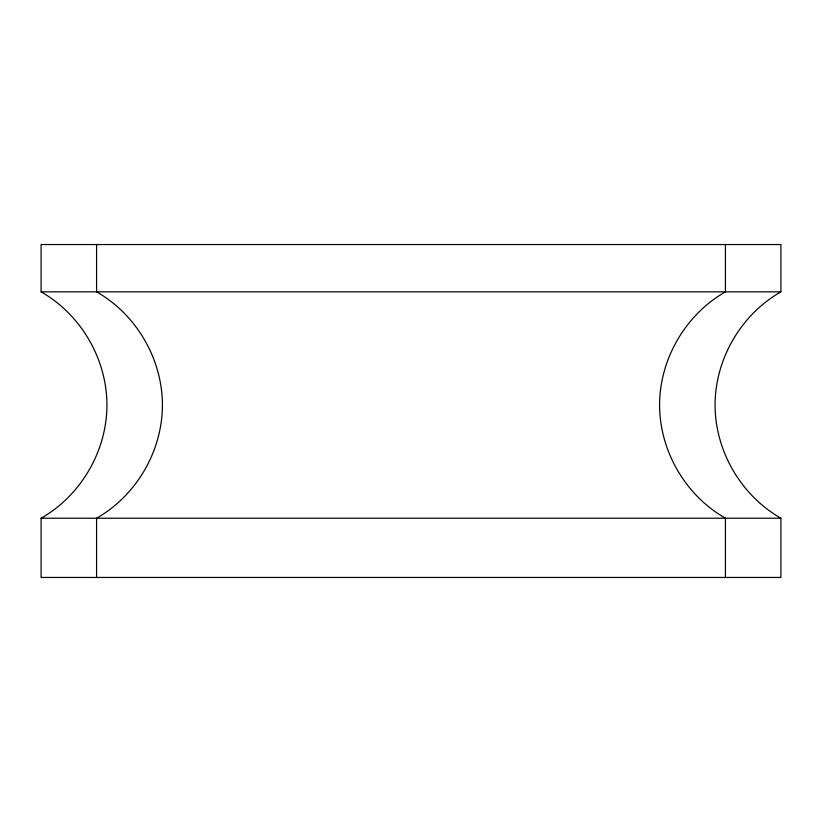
<?xml version="1.0" encoding="UTF-8"?>
<svg xmlns="http://www.w3.org/2000/svg" width="822" height="822" viewBox="0 0 822 822"><rect width="100%" height="100%" fill="white"/><g stroke="black" fill="none" stroke-linecap="round" stroke-linejoin="round"><path stroke-width="1.23" d="M41.1 518.22C81.049 495.389 106.85 451.031 106.942 405.03C106.85 359.019 81.049 314.662 41.1 291.841L41.1 244.545L780.9 244.545L780.9 291.841C740.951 314.662 715.15 359.019 715.058 405.03C715.15 451.031 740.951 495.389 780.9 518.22L780.9 577.455L41.1 577.455L41.1 518.22L780.9 518.22M41.1 291.841L780.9 291.841M725.415 244.545L725.415 291.841C685.466 314.662 659.665 359.019 659.573 405.03C659.665 451.031 685.466 495.389 725.415 518.22L725.415 577.455M96.585 244.545L96.585 291.841C136.534 314.662 162.335 359.019 162.427 405.03C162.335 451.031 136.534 495.389 96.585 518.22L96.585 577.455"/></g></svg>
